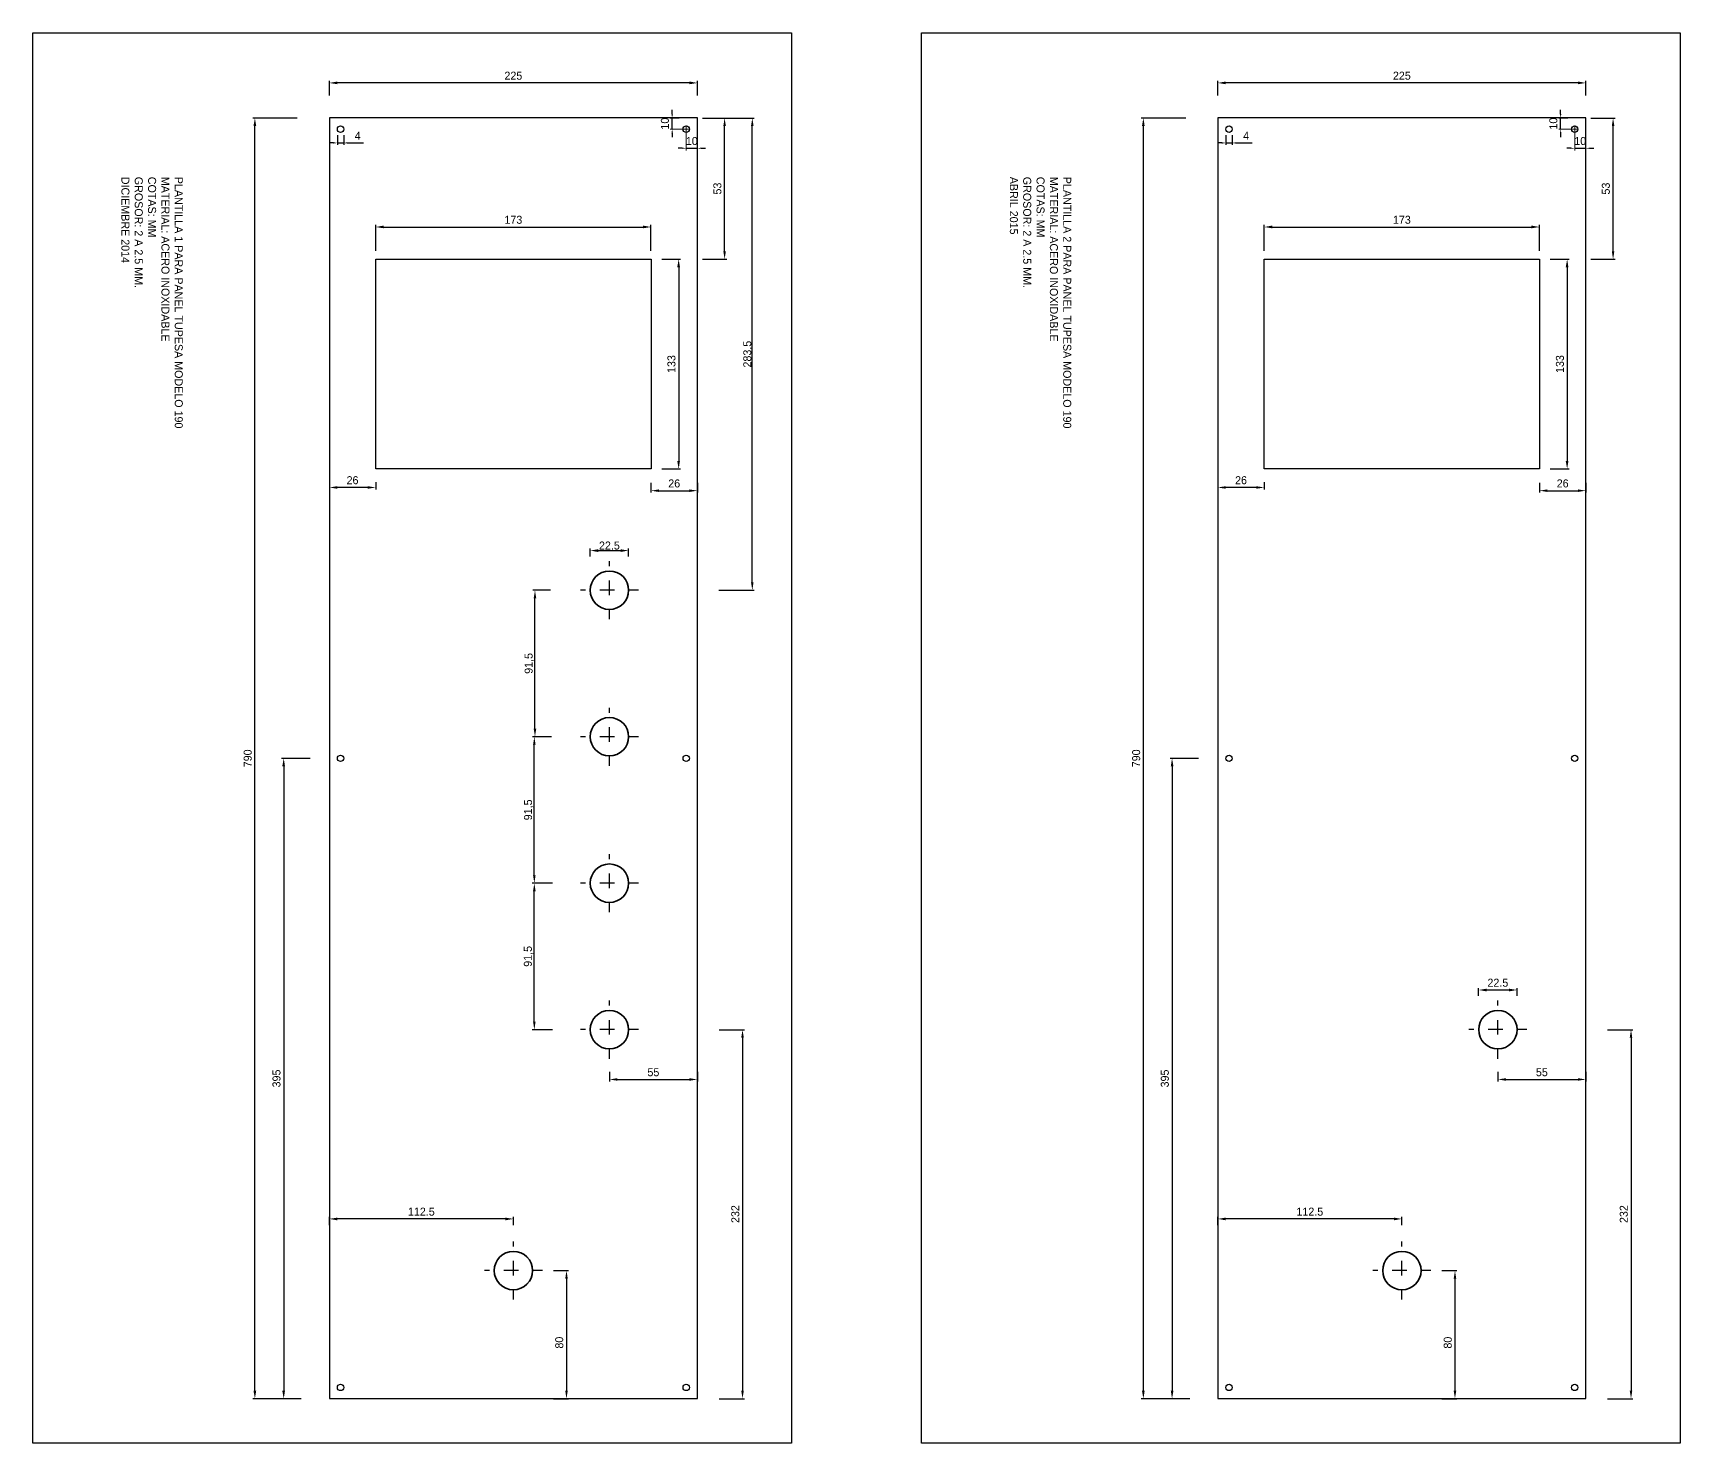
# Model space of a CAD drawing. Header units: millimetres. Extents: x 484 to 5511, y 1144 to 4084.
# Drawn here: x 484 to 1514, y 3203 to 4084 of the extents above; entities that cross this region are included whole.
import ezdxf

# ---------------------------------------------------------------- set-up
doc = ezdxf.new("R2010")
doc.units = ezdxf.units.MM
doc.linetypes.add('ACAD_ISO03W100', pattern=[30, 12, -18])
doc.dimstyles.new('ISO-25', dxfattribs={"dimtxt": 2.5, "dimasz": 2.5, "dimexe": 1.25, "dimexo": 0.625, "dimtad": 1, "dimtxsty": 'Standard', "dimcen": 2.5, "dimadec": 0, "dimazin": 0, "dimtfac": 1, "dimtmove": 0, "dimatfit": 3, "dimfxl": 1, "dimarcsym": 0})

# ---------------------------------------------------------------- blocks, each defined once
blk = doc.blocks.new('*D41')
at = {"color": 0, "lineweight": -2, "transparency": 16777216}
for p, q in [((698.7, 3948.1), (698.7, 3964.2)), ((703.7, 3962.9), (865.7, 3962.9)), ((870.7, 3948.1), (870.7, 3964.2))]:
    blk.add_line(p, q, dxfattribs=at)
at = {"color": 0, "transparency": 16777216}
for points in [[(703.7, 3963.8), (703.7, 3962.1), (698.7, 3962.9)], [(865.7, 3963.8), (865.7, 3962.1), (870.7, 3962.9)]]:
    blk.add_solid(points, dxfattribs=at)
at = {"layer": 'Defpoints', "color": 0, "transparency": 16777216}
for p in [(870.7, 3962.9), (698.7, 3947.4), (870.7, 3947.4)]:
    blk.add_point(p, dxfattribs=at)
at = {"color": 0, "lineweight": -3, "transparency": 16777216, "insert": (784.7, 3967.4), "char_height": 5, "attachment_point": 5}
blk.add_mtext('173', dxfattribs=at)
blk = doc.blocks.new('*D42')
at = {"color": 0, "lineweight": -2, "transparency": 16777216}
for p, q in [((877.4, 3942.8), (889.2, 3942.8)), ((888, 3937.8), (888, 3816.8)), ((877.4, 3811.8), (889.2, 3811.8))]:
    blk.add_line(p, q, dxfattribs=at)
at = {"color": 0, "transparency": 16777216}
for points in [[(887.1, 3937.8), (888.8, 3937.8), (888, 3942.8)], [(887.1, 3816.8), (888.8, 3816.8), (888, 3811.8)]]:
    blk.add_solid(points, dxfattribs=at)
at = {"layer": 'Defpoints', "color": 0, "transparency": 16777216}
for p in [(876.8, 3942.8), (876.8, 3811.8), (888, 3811.8)]:
    blk.add_point(p, dxfattribs=at)
at = {"color": 0, "lineweight": -3, "transparency": 16777216, "insert": (883.5, 3877.3), "char_height": 5, "attachment_point": 5, "rotation": 90}
blk.add_mtext('133', dxfattribs=at)
blk = doc.blocks.new('*D43')
at = {"color": 0, "lineweight": -2, "transparency": 16777216}
for p, q in [((669.7, 3803.6), (669.7, 3799)), ((693.7, 3800.2), (674.7, 3800.2)), ((698.7, 3803.6), (698.7, 3799))]:
    blk.add_line(p, q, dxfattribs=at)
at = {"color": 0, "transparency": 16777216}
for points in [[(674.7, 3801), (674.7, 3799.4), (669.7, 3800.2)], [(693.7, 3801), (693.7, 3799.4), (698.7, 3800.2)]]:
    blk.add_solid(points, dxfattribs=at)
at = {"layer": 'Defpoints', "color": 0, "transparency": 16777216}
for p in [(669.7, 3804.2), (669.7, 3800.2), (698.7, 3804.2)]:
    blk.add_point(p, dxfattribs=at)
at = {"color": 0, "lineweight": -3, "transparency": 16777216, "insert": (684.2, 3804.7), "char_height": 5, "attachment_point": 5}
blk.add_mtext('26', dxfattribs=at)
blk = doc.blocks.new('*D44')
at = {"color": 0, "lineweight": -2, "transparency": 16777216}
for p, q in [((870.7, 3803), (870.7, 3797)), ((875.7, 3798.2), (894.7, 3798.2)), ((899.7, 3803), (899.7, 3797))]:
    blk.add_line(p, q, dxfattribs=at)
at = {"color": 0, "transparency": 16777216}
for points in [[(875.7, 3799), (875.7, 3797.4), (870.7, 3798.2)], [(894.7, 3799), (894.7, 3797.4), (899.7, 3798.2)]]:
    blk.add_solid(points, dxfattribs=at)
at = {"layer": 'Defpoints', "color": 0, "transparency": 16777216}
for p in [(870.7, 3803.6), (899.7, 3803.6), (899.7, 3798.2)]:
    blk.add_point(p, dxfattribs=at)
at = {"color": 0, "lineweight": -3, "transparency": 16777216, "insert": (885.2, 3802.7), "char_height": 5, "attachment_point": 5}
blk.add_mtext('26', dxfattribs=at)
blk = doc.blocks.new('*D45')
at = {"color": 0, "lineweight": -2, "transparency": 16777216}
for p, q in [((902.8, 4031), (918, 4031)), ((916.7, 3947.8), (916.7, 4026)), ((902.8, 3942.8), (918, 3942.8))]:
    blk.add_line(p, q, dxfattribs=at)
at = {"color": 0, "transparency": 16777216}
for points in [[(915.9, 4026), (917.5, 4026), (916.7, 4031)], [(915.9, 3947.8), (917.5, 3947.8), (916.7, 3942.8)]]:
    blk.add_solid(points, dxfattribs=at)
at = {"layer": 'Defpoints', "color": 0, "transparency": 16777216}
for p in [(902.2, 4031), (916.7, 4031), (902.2, 3942.8)]:
    blk.add_point(p, dxfattribs=at)
at = {"color": 0, "lineweight": -3, "transparency": 16777216, "insert": (912.2, 3986.9), "char_height": 5, "attachment_point": 5, "rotation": 90}
blk.add_mtext('53', dxfattribs=at)
blk = doc.blocks.new('*D46')
at = {"color": 0, "lineweight": -2, "transparency": 16777216}
for p, q in [((649.7, 4031), (621.9, 4031)), ((623.2, 3236), (623.2, 4026)), ((649.7, 3231), (621.9, 3231))]:
    blk.add_line(p, q, dxfattribs=at)
at = {"color": 0, "transparency": 16777216}
for points in [[(622.3, 4026), (624, 4026), (623.2, 4031)], [(622.3, 3236), (624, 3236), (623.2, 3231)]]:
    blk.add_solid(points, dxfattribs=at)
at = {"layer": 'Defpoints', "color": 0, "transparency": 16777216}
for p in [(623.2, 4031), (650.3, 4031), (650.3, 3231)]:
    blk.add_point(p, dxfattribs=at)
at = {"color": 0, "lineweight": -3, "transparency": 16777216, "insert": (618.7, 3631), "char_height": 5, "attachment_point": 5, "rotation": 90}
blk.add_mtext('790', dxfattribs=at)
blk = doc.blocks.new('*D47')
at = {"color": 0, "lineweight": -2, "transparency": 16777216}
for p, q in [((669.7, 4045), (669.7, 4054.2)), ((894.7, 4052.9), (674.7, 4052.9)), ((899.7, 4045), (899.7, 4054.2))]:
    blk.add_line(p, q, dxfattribs=at)
at = {"color": 0, "transparency": 16777216}
for points in [[(674.7, 4053.8), (674.7, 4052.1), (669.7, 4052.9)], [(894.7, 4053.8), (894.7, 4052.1), (899.7, 4052.9)]]:
    blk.add_solid(points, dxfattribs=at)
at = {"layer": 'Defpoints', "color": 0, "transparency": 16777216}
for p in [(669.7, 4052.9), (669.7, 4044.3), (899.7, 4044.3)]:
    blk.add_point(p, dxfattribs=at)
at = {"color": 0, "lineweight": -3, "transparency": 16777216, "insert": (784.7, 4057.4), "char_height": 5, "attachment_point": 5}
blk.add_mtext('225', dxfattribs=at)
blk = doc.blocks.new('*D48')
at = {"color": 0, "lineweight": -2, "transparency": 16777216}
for p, q in [((809.7, 3311), (819.2, 3311)), ((817.9, 3306), (817.9, 3236)), ((809.7, 3231), (819.2, 3231))]:
    blk.add_line(p, q, dxfattribs=at)
at = {"color": 0, "transparency": 16777216}
for points in [[(817.1, 3306), (818.7, 3306), (817.9, 3311)], [(817.1, 3236), (818.7, 3236), (817.9, 3231)]]:
    blk.add_solid(points, dxfattribs=at)
at = {"layer": 'Defpoints', "color": 0, "transparency": 16777216}
for p in [(809.1, 3311), (809.1, 3231), (817.9, 3231)]:
    blk.add_point(p, dxfattribs=at)
at = {"color": 0, "lineweight": -3, "transparency": 16777216, "insert": (813.4, 3266), "char_height": 5, "attachment_point": 5, "rotation": 90}
blk.add_mtext('80', dxfattribs=at)
blk = doc.blocks.new('*D49')
at = {"color": 0, "lineweight": -2, "transparency": 16777216}
for p, q in [((669.7, 3339.3), (669.7, 3344.5)), ((779.7, 3343.3), (674.7, 3343.3)), ((784.7, 3339.3), (784.7, 3344.5))]:
    blk.add_line(p, q, dxfattribs=at)
at = {"color": 0, "transparency": 16777216}
for points in [[(674.7, 3344.1), (674.7, 3342.4), (669.7, 3343.3)], [(779.7, 3344.1), (779.7, 3342.4), (784.7, 3343.3)]]:
    blk.add_solid(points, dxfattribs=at)
at = {"layer": 'Defpoints', "color": 0, "transparency": 16777216}
for p in [(669.7, 3343.3), (669.7, 3338.7), (784.7, 3338.7)]:
    blk.add_point(p, dxfattribs=at)
at = {"color": 0, "lineweight": -3, "transparency": 16777216, "insert": (727.2, 3347.8), "char_height": 5, "attachment_point": 5}
blk.add_mtext('112.5', dxfattribs=at)
blk = doc.blocks.new('*D50')
at = {"color": 0, "lineweight": -2, "transparency": 16777216}
for p, q in [((844.7, 3435.2), (844.7, 3429.1)), ((849.7, 3430.4), (894.7, 3430.4)), ((899.7, 3435.2), (899.7, 3429.1))]:
    blk.add_line(p, q, dxfattribs=at)
at = {"color": 0, "transparency": 16777216}
for points in [[(849.7, 3431.2), (849.7, 3429.6), (844.7, 3430.4)], [(894.7, 3431.2), (894.7, 3429.6), (899.7, 3430.4)]]:
    blk.add_solid(points, dxfattribs=at)
at = {"layer": 'Defpoints', "color": 0, "transparency": 16777216}
for p in [(844.7, 3435.8), (899.7, 3435.8), (899.7, 3430.4)]:
    blk.add_point(p, dxfattribs=at)
at = {"color": 0, "lineweight": -3, "transparency": 16777216, "insert": (872.2, 3434.9), "char_height": 5, "attachment_point": 5}
blk.add_mtext('55', dxfattribs=at)
blk = doc.blocks.new('*D51')
at = {"color": 0, "lineweight": -2, "transparency": 16777216}
for p, q in [((913.3, 3461.5), (929.2, 3461.5)), ((927.9, 3456.5), (927.9, 3236)), ((913.3, 3231), (929.2, 3231))]:
    blk.add_line(p, q, dxfattribs=at)
at = {"color": 0, "transparency": 16777216}
for points in [[(927.1, 3456.5), (928.7, 3456.5), (927.9, 3461.5)], [(927.1, 3236), (928.7, 3236), (927.9, 3231)]]:
    blk.add_solid(points, dxfattribs=at)
at = {"layer": 'Defpoints', "color": 0, "transparency": 16777216}
for p in [(912.7, 3461.5), (912.7, 3231), (927.9, 3231)]:
    blk.add_point(p, dxfattribs=at)
at = {"color": 0, "transparency": 16777216, "insert": (923.4, 3346.3), "char_height": 5, "attachment_point": 5, "rotation": 90}
blk.add_mtext('232', dxfattribs=at)
blk = doc.blocks.new('*D52')
at = {"color": 0, "lineweight": -2, "transparency": 16777216}
for p, q in [((672.2, 4015.4), (669.7, 4015.4)), ((674.7, 4020.3), (674.7, 4014.2)), ((674.7, 4015.4), (678.7, 4015.4)), ((678.7, 4020.3), (678.7, 4014.2)), ((681.2, 4015.4), (691.1, 4015.4))]:
    blk.add_line(p, q, dxfattribs=at)
at = {"color": 0, "transparency": 16777216}
for points in [[(672.2, 4015.9), (672.2, 4015), (674.7, 4015.4)], [(681.2, 4015.9), (681.2, 4015), (678.7, 4015.4)]]:
    blk.add_solid(points, dxfattribs=at)
at = {"layer": 'Defpoints', "color": 0, "transparency": 16777216}
for p in [(674.7, 4020.9), (678.7, 4020.9), (678.7, 4015.4)]:
    blk.add_point(p, dxfattribs=at)
at = {"color": 0, "transparency": 16777216, "insert": (687.4, 4019.9), "char_height": 5, "attachment_point": 5}
blk.add_mtext('4', dxfattribs=at)
blk = doc.blocks.new('*D53')
at = {"color": 0, "lineweight": 13, "transparency": 16777216}
for p, q in [((892.7, 4026.4), (892.7, 4010.8)), ((899.7, 4020.1), (899.7, 4010.8))]:
    blk.add_line(p, q, dxfattribs=at)
at = {"color": 0, "lineweight": -2, "transparency": 16777216}
for p, q in [((890.2, 4012.1), (887.7, 4012.1)), ((892.7, 4012.1), (899.7, 4012.1)), ((902.2, 4012.1), (904.7, 4012.1))]:
    blk.add_line(p, q, dxfattribs=at)
at = {"color": 0, "transparency": 16777216}
for points in [[(890.2, 4012.5), (890.2, 4011.7), (892.7, 4012.1)], [(902.2, 4012.5), (902.2, 4011.7), (899.7, 4012.1)]]:
    blk.add_solid(points, dxfattribs=at)
at = {"layer": 'Defpoints', "color": 0, "transparency": 16777216}
for p in [(892.7, 4027.1), (899.7, 4020.8), (899.7, 4012.1)]:
    blk.add_point(p, dxfattribs=at)
at = {"color": 0, "transparency": 16777216, "insert": (896.2, 4016.6), "char_height": 5, "attachment_point": 5}
blk.add_mtext('10', dxfattribs=at)
blk = doc.blocks.new('*D54')
at = {"color": 0, "lineweight": -2, "transparency": 16777216}
for p, q in [((883.9, 4033.5), (883.9, 4036)), ((883.9, 4024), (883.9, 4031)), ((883.9, 4021.5), (883.9, 4019))]:
    blk.add_line(p, q, dxfattribs=at)
at = {"color": 0, "lineweight": 13, "transparency": 16777216}
for p, q in [((888.4, 4031), (882.7, 4031)), ((894.9, 4024), (882.7, 4024))]:
    blk.add_line(p, q, dxfattribs=at)
at = {"color": 0, "transparency": 16777216}
for points in [[(883.5, 4033.5), (884.4, 4033.5), (883.9, 4031)], [(883.5, 4021.5), (884.4, 4021.5), (883.9, 4024)]]:
    blk.add_solid(points, dxfattribs=at)
at = {"layer": 'Defpoints', "color": 0, "transparency": 16777216}
for p in [(883.9, 4031), (889, 4031), (895.6, 4024)]:
    blk.add_point(p, dxfattribs=at)
at = {"color": 0, "transparency": 16777216, "insert": (879.4, 4027.5), "char_height": 5, "attachment_point": 5, "rotation": 90}
blk.add_mtext('10', dxfattribs=at)
blk = doc.blocks.new('*D55')
at = {"color": 0, "lineweight": -2, "transparency": 16777216}
for p, q in [((657.7, 3631), (639.9, 3631)), ((641.2, 3626), (641.2, 3236)), ((652.2, 3231), (639.9, 3231))]:
    blk.add_line(p, q, dxfattribs=at)
at = {"color": 0, "transparency": 16777216}
for points in [[(640.3, 3626), (642, 3626), (641.2, 3631)], [(640.3, 3236), (642, 3236), (641.2, 3231)]]:
    blk.add_solid(points, dxfattribs=at)
at = {"layer": 'Defpoints', "color": 0, "transparency": 16777216}
for p in [(658.3, 3631), (641.2, 3231), (652.8, 3231)]:
    blk.add_point(p, dxfattribs=at)
at = {"color": 0, "transparency": 16777216, "insert": (636.7, 3431), "char_height": 5, "attachment_point": 5, "rotation": 90}
blk.add_mtext('395', dxfattribs=at)
blk = doc.blocks.new('*D56')
at = {"color": 0, "lineweight": -2, "transparency": 16777216}
for p, q in [((1253.9, 3948.1), (1253.9, 3964.2)), ((1258.9, 3962.9), (1420.9, 3962.9)), ((1425.9, 3948.1), (1425.9, 3964.2))]:
    blk.add_line(p, q, dxfattribs=at)
at = {"color": 0, "transparency": 16777216}
for points in [[(1258.9, 3963.8), (1258.9, 3962.1), (1253.9, 3962.9)], [(1420.9, 3963.8), (1420.9, 3962.1), (1425.9, 3962.9)]]:
    blk.add_solid(points, dxfattribs=at)
at = {"layer": 'Defpoints', "color": 0, "transparency": 16777216}
for p in [(1425.9, 3962.9), (1253.9, 3947.4), (1425.9, 3947.4)]:
    blk.add_point(p, dxfattribs=at)
at = {"color": 0, "lineweight": -3, "transparency": 16777216, "insert": (1339.9, 3967.4), "char_height": 5, "attachment_point": 5}
blk.add_mtext('173', dxfattribs=at)
blk = doc.blocks.new('*D57')
at = {"color": 0, "lineweight": -2, "transparency": 16777216}
for p, q in [((1432.6, 3942.8), (1444.4, 3942.8)), ((1443.2, 3937.8), (1443.2, 3816.8)), ((1432.6, 3811.8), (1444.4, 3811.8))]:
    blk.add_line(p, q, dxfattribs=at)
at = {"color": 0, "transparency": 16777216}
for points in [[(1442.3, 3937.8), (1444, 3937.8), (1443.2, 3942.8)], [(1442.3, 3816.8), (1444, 3816.8), (1443.2, 3811.8)]]:
    blk.add_solid(points, dxfattribs=at)
at = {"layer": 'Defpoints', "color": 0, "transparency": 16777216}
for p in [(1432, 3942.8), (1432, 3811.8), (1443.2, 3811.8)]:
    blk.add_point(p, dxfattribs=at)
at = {"color": 0, "lineweight": -3, "transparency": 16777216, "insert": (1438.7, 3877.3), "char_height": 5, "attachment_point": 5, "rotation": 90}
blk.add_mtext('133', dxfattribs=at)
blk = doc.blocks.new('*D58')
at = {"color": 0, "lineweight": -2, "transparency": 16777216}
for p, q in [((1224.9, 3803.6), (1224.9, 3799)), ((1248.9, 3800.2), (1229.9, 3800.2)), ((1253.9, 3803.6), (1253.9, 3799))]:
    blk.add_line(p, q, dxfattribs=at)
at = {"color": 0, "transparency": 16777216}
for points in [[(1229.9, 3801), (1229.9, 3799.4), (1224.9, 3800.2)], [(1248.9, 3801), (1248.9, 3799.4), (1253.9, 3800.2)]]:
    blk.add_solid(points, dxfattribs=at)
at = {"layer": 'Defpoints', "color": 0, "transparency": 16777216}
for p in [(1224.9, 3804.2), (1224.9, 3800.2), (1253.9, 3804.2)]:
    blk.add_point(p, dxfattribs=at)
at = {"color": 0, "lineweight": -3, "transparency": 16777216, "insert": (1239.4, 3804.7), "char_height": 5, "attachment_point": 5}
blk.add_mtext('26', dxfattribs=at)
blk = doc.blocks.new('*D59')
at = {"color": 0, "lineweight": -2, "transparency": 16777216}
for p, q in [((1425.9, 3803), (1425.9, 3797)), ((1430.9, 3798.2), (1449.9, 3798.2)), ((1454.9, 3803), (1454.9, 3797))]:
    blk.add_line(p, q, dxfattribs=at)
at = {"color": 0, "transparency": 16777216}
for points in [[(1430.9, 3799), (1430.9, 3797.4), (1425.9, 3798.2)], [(1449.9, 3799), (1449.9, 3797.4), (1454.9, 3798.2)]]:
    blk.add_solid(points, dxfattribs=at)
at = {"layer": 'Defpoints', "color": 0, "transparency": 16777216}
for p in [(1425.9, 3803.6), (1454.9, 3803.6), (1454.9, 3798.2)]:
    blk.add_point(p, dxfattribs=at)
at = {"color": 0, "lineweight": -3, "transparency": 16777216, "insert": (1440.4, 3802.7), "char_height": 5, "attachment_point": 5}
blk.add_mtext('26', dxfattribs=at)
blk = doc.blocks.new('*D60')
at = {"color": 0, "lineweight": -2, "transparency": 16777216}
for p, q in [((1458, 4031), (1473.1, 4031)), ((1471.9, 3947.8), (1471.9, 4026)), ((1458, 3942.8), (1473.1, 3942.8))]:
    blk.add_line(p, q, dxfattribs=at)
at = {"color": 0, "transparency": 16777216}
for points in [[(1471.1, 4026), (1472.7, 4026), (1471.9, 4031)], [(1471.1, 3947.8), (1472.7, 3947.8), (1471.9, 3942.8)]]:
    blk.add_solid(points, dxfattribs=at)
at = {"layer": 'Defpoints', "color": 0, "transparency": 16777216}
for p in [(1457.4, 4031), (1471.9, 4031), (1457.4, 3942.8)]:
    blk.add_point(p, dxfattribs=at)
at = {"color": 0, "lineweight": -3, "transparency": 16777216, "insert": (1467.4, 3986.9), "char_height": 5, "attachment_point": 5, "rotation": 90}
blk.add_mtext('53', dxfattribs=at)
blk = doc.blocks.new('*D61')
at = {"color": 0, "lineweight": -2, "transparency": 16777216}
for p, q in [((1204.9, 4031), (1177.1, 4031)), ((1178.4, 3236), (1178.4, 4026)), ((1204.9, 3231), (1177.1, 3231))]:
    blk.add_line(p, q, dxfattribs=at)
at = {"color": 0, "transparency": 16777216}
for points in [[(1177.5, 4026), (1179.2, 4026), (1178.4, 4031)], [(1177.5, 3236), (1179.2, 3236), (1178.4, 3231)]]:
    blk.add_solid(points, dxfattribs=at)
at = {"layer": 'Defpoints', "color": 0, "transparency": 16777216}
for p in [(1178.4, 4031), (1205.5, 4031), (1205.5, 3231)]:
    blk.add_point(p, dxfattribs=at)
at = {"color": 0, "lineweight": -3, "transparency": 16777216, "insert": (1173.9, 3631), "char_height": 5, "attachment_point": 5, "rotation": 90}
blk.add_mtext('790', dxfattribs=at)
blk = doc.blocks.new('*D62')
at = {"color": 0, "lineweight": -2, "transparency": 16777216}
for p, q in [((1224.9, 4045), (1224.9, 4054.2)), ((1449.9, 4052.9), (1229.9, 4052.9)), ((1454.9, 4045), (1454.9, 4054.2))]:
    blk.add_line(p, q, dxfattribs=at)
at = {"color": 0, "transparency": 16777216}
for points in [[(1229.9, 4053.8), (1229.9, 4052.1), (1224.9, 4052.9)], [(1449.9, 4053.8), (1449.9, 4052.1), (1454.9, 4052.9)]]:
    blk.add_solid(points, dxfattribs=at)
at = {"layer": 'Defpoints', "color": 0, "transparency": 16777216}
for p in [(1224.9, 4052.9), (1224.9, 4044.3), (1454.9, 4044.3)]:
    blk.add_point(p, dxfattribs=at)
at = {"color": 0, "lineweight": -3, "transparency": 16777216, "insert": (1339.9, 4057.4), "char_height": 5, "attachment_point": 5}
blk.add_mtext('225', dxfattribs=at)
blk = doc.blocks.new('*D63')
at = {"color": 0, "lineweight": -2, "transparency": 16777216}
for p, q in [((1364.9, 3311), (1374.3, 3311)), ((1373.1, 3306), (1373.1, 3236)), ((1364.9, 3231), (1374.3, 3231))]:
    blk.add_line(p, q, dxfattribs=at)
at = {"color": 0, "transparency": 16777216}
for points in [[(1372.3, 3306), (1373.9, 3306), (1373.1, 3311)], [(1372.3, 3236), (1373.9, 3236), (1373.1, 3231)]]:
    blk.add_solid(points, dxfattribs=at)
at = {"layer": 'Defpoints', "color": 0, "transparency": 16777216}
for p in [(1364.2, 3311), (1364.2, 3231), (1373.1, 3231)]:
    blk.add_point(p, dxfattribs=at)
at = {"color": 0, "lineweight": -3, "transparency": 16777216, "insert": (1368.6, 3266), "char_height": 5, "attachment_point": 5, "rotation": 90}
blk.add_mtext('80', dxfattribs=at)
blk = doc.blocks.new('*D64')
at = {"color": 0, "lineweight": -2, "transparency": 16777216}
for p, q in [((1224.9, 3339.3), (1224.9, 3344.5)), ((1334.9, 3343.3), (1229.9, 3343.3)), ((1339.9, 3339.3), (1339.9, 3344.5))]:
    blk.add_line(p, q, dxfattribs=at)
at = {"color": 0, "transparency": 16777216}
for points in [[(1229.9, 3344.1), (1229.9, 3342.4), (1224.9, 3343.3)], [(1334.9, 3344.1), (1334.9, 3342.4), (1339.9, 3343.3)]]:
    blk.add_solid(points, dxfattribs=at)
at = {"layer": 'Defpoints', "color": 0, "transparency": 16777216}
for p in [(1224.9, 3343.3), (1224.9, 3338.7), (1339.9, 3338.7)]:
    blk.add_point(p, dxfattribs=at)
at = {"color": 0, "lineweight": -3, "transparency": 16777216, "insert": (1282.4, 3347.8), "char_height": 5, "attachment_point": 5}
blk.add_mtext('112.5', dxfattribs=at)
blk = doc.blocks.new('*D65')
at = {"color": 0, "lineweight": -2, "transparency": 16777216}
for p, q in [((1399.9, 3435.2), (1399.9, 3429.1)), ((1404.9, 3430.4), (1449.9, 3430.4)), ((1454.9, 3435.2), (1454.9, 3429.1))]:
    blk.add_line(p, q, dxfattribs=at)
at = {"color": 0, "transparency": 16777216}
for points in [[(1404.9, 3431.2), (1404.9, 3429.6), (1399.9, 3430.4)], [(1449.9, 3431.2), (1449.9, 3429.6), (1454.9, 3430.4)]]:
    blk.add_solid(points, dxfattribs=at)
at = {"layer": 'Defpoints', "color": 0, "transparency": 16777216}
for p in [(1399.9, 3435.8), (1454.9, 3435.8), (1454.9, 3430.4)]:
    blk.add_point(p, dxfattribs=at)
at = {"color": 0, "lineweight": -3, "transparency": 16777216, "insert": (1427.4, 3434.9), "char_height": 5, "attachment_point": 5}
blk.add_mtext('55', dxfattribs=at)
blk = doc.blocks.new('*D66')
at = {"color": 0, "lineweight": -2, "transparency": 16777216}
for p, q in [((1468.5, 3461.5), (1484.3, 3461.5)), ((1483.1, 3456.5), (1483.1, 3236)), ((1468.5, 3231), (1484.3, 3231))]:
    blk.add_line(p, q, dxfattribs=at)
at = {"color": 0, "transparency": 16777216}
for points in [[(1482.3, 3456.5), (1483.9, 3456.5), (1483.1, 3461.5)], [(1482.3, 3236), (1483.9, 3236), (1483.1, 3231)]]:
    blk.add_solid(points, dxfattribs=at)
at = {"layer": 'Defpoints', "color": 0, "transparency": 16777216}
for p in [(1467.9, 3461.5), (1467.9, 3231), (1483.1, 3231)]:
    blk.add_point(p, dxfattribs=at)
at = {"color": 0, "transparency": 16777216, "insert": (1478.6, 3346.3), "char_height": 5, "attachment_point": 5, "rotation": 90}
blk.add_mtext('232', dxfattribs=at)
blk = doc.blocks.new('*D67')
at = {"color": 0, "lineweight": -2, "transparency": 16777216}
for p, q in [((1227.4, 4015.4), (1224.9, 4015.4)), ((1229.9, 4020.3), (1229.9, 4014.2)), ((1229.9, 4015.4), (1233.9, 4015.4)), ((1233.9, 4020.3), (1233.9, 4014.2)), ((1236.4, 4015.4), (1246.3, 4015.4))]:
    blk.add_line(p, q, dxfattribs=at)
at = {"color": 0, "transparency": 16777216}
for points in [[(1227.4, 4015.9), (1227.4, 4015), (1229.9, 4015.4)], [(1236.4, 4015.9), (1236.4, 4015), (1233.9, 4015.4)]]:
    blk.add_solid(points, dxfattribs=at)
at = {"layer": 'Defpoints', "color": 0, "transparency": 16777216}
for p in [(1229.9, 4020.9), (1233.9, 4020.9), (1233.9, 4015.4)]:
    blk.add_point(p, dxfattribs=at)
at = {"color": 0, "transparency": 16777216, "insert": (1242.6, 4019.9), "char_height": 5, "attachment_point": 5}
blk.add_mtext('4', dxfattribs=at)
blk = doc.blocks.new('*D68')
at = {"color": 0, "lineweight": 13, "transparency": 16777216}
for p, q in [((1447.9, 4026.4), (1447.9, 4010.8)), ((1454.9, 4020.1), (1454.9, 4010.8))]:
    blk.add_line(p, q, dxfattribs=at)
at = {"color": 0, "lineweight": -2, "transparency": 16777216}
for p, q in [((1445.4, 4012.1), (1442.9, 4012.1)), ((1447.9, 4012.1), (1454.9, 4012.1)), ((1457.4, 4012.1), (1459.9, 4012.1))]:
    blk.add_line(p, q, dxfattribs=at)
at = {"color": 0, "transparency": 16777216}
for points in [[(1445.4, 4012.5), (1445.4, 4011.7), (1447.9, 4012.1)], [(1457.4, 4012.5), (1457.4, 4011.7), (1454.9, 4012.1)]]:
    blk.add_solid(points, dxfattribs=at)
at = {"layer": 'Defpoints', "color": 0, "transparency": 16777216}
for p in [(1447.9, 4027.1), (1454.9, 4020.8), (1454.9, 4012.1)]:
    blk.add_point(p, dxfattribs=at)
at = {"color": 0, "transparency": 16777216, "insert": (1451.4, 4016.6), "char_height": 5, "attachment_point": 5}
blk.add_mtext('10', dxfattribs=at)
blk = doc.blocks.new('*D69')
at = {"color": 0, "lineweight": -2, "transparency": 16777216}
for p, q in [((1439.1, 4033.5), (1439.1, 4036)), ((1439.1, 4024), (1439.1, 4031)), ((1439.1, 4021.5), (1439.1, 4019))]:
    blk.add_line(p, q, dxfattribs=at)
at = {"color": 0, "lineweight": 13, "transparency": 16777216}
for p, q in [((1443.6, 4031), (1437.9, 4031)), ((1450.1, 4024), (1437.9, 4024))]:
    blk.add_line(p, q, dxfattribs=at)
at = {"color": 0, "transparency": 16777216}
for points in [[(1438.7, 4033.5), (1439.6, 4033.5), (1439.1, 4031)], [(1438.7, 4021.5), (1439.6, 4021.5), (1439.1, 4024)]]:
    blk.add_solid(points, dxfattribs=at)
at = {"layer": 'Defpoints', "color": 0, "transparency": 16777216}
for p in [(1439.1, 4031), (1444.2, 4031), (1450.8, 4024)]:
    blk.add_point(p, dxfattribs=at)
at = {"color": 0, "transparency": 16777216, "insert": (1434.6, 4027.5), "char_height": 5, "attachment_point": 5, "rotation": 90}
blk.add_mtext('10', dxfattribs=at)
blk = doc.blocks.new('*D70')
at = {"color": 0, "lineweight": -2, "transparency": 16777216}
for p, q in [((1212.8, 3631), (1195.1, 3631)), ((1196.3, 3626), (1196.3, 3236)), ((1207.4, 3231), (1195.1, 3231))]:
    blk.add_line(p, q, dxfattribs=at)
at = {"color": 0, "transparency": 16777216}
for points in [[(1195.5, 3626), (1197.2, 3626), (1196.3, 3631)], [(1195.5, 3236), (1197.2, 3236), (1196.3, 3231)]]:
    blk.add_solid(points, dxfattribs=at)
at = {"layer": 'Defpoints', "color": 0, "transparency": 16777216}
for p in [(1213.5, 3631), (1196.3, 3231), (1208, 3231)]:
    blk.add_point(p, dxfattribs=at)
at = {"color": 0, "transparency": 16777216, "insert": (1191.8, 3431), "char_height": 5, "attachment_point": 5, "rotation": 90}
blk.add_mtext('395', dxfattribs=at)
blk = doc.blocks.new('*D71')
at = {"color": 0, "lineweight": -2, "transparency": 16777216}
for p, q in [((1387.9, 3482.6), (1387.9, 3487.5)), ((1392.9, 3486.3), (1406.9, 3486.3)), ((1411.9, 3482.6), (1411.9, 3487.5))]:
    blk.add_line(p, q, dxfattribs=at)
at = {"color": 0, "transparency": 16777216}
for points in [[(1392.9, 3487.1), (1392.9, 3485.4), (1387.9, 3486.3)], [(1406.9, 3487.1), (1406.9, 3485.4), (1411.9, 3486.3)]]:
    blk.add_solid(points, dxfattribs=at)
at = {"layer": 'Defpoints', "color": 0, "transparency": 16777216}
for p in [(1387.9, 3482), (1411.9, 3486.3), (1411.9, 3482)]:
    blk.add_point(p, dxfattribs=at)
at = {"color": 0, "lineweight": -3, "transparency": 16777216, "insert": (1399.9, 3490.8), "char_height": 5, "attachment_point": 5}
blk.add_mtext('22.5', dxfattribs=at)
blk = doc.blocks.new('*D72')
at = {"color": 0, "lineweight": -2, "transparency": 16777216}
for p, q in [((832.7, 3757.1), (832.7, 3762)), ((837.7, 3760.8), (851.7, 3760.8)), ((856.7, 3757.1), (856.7, 3762))]:
    blk.add_line(p, q, dxfattribs=at)
at = {"color": 0, "transparency": 16777216}
for points in [[(837.7, 3761.6), (837.7, 3759.9), (832.7, 3760.8)], [(851.7, 3761.6), (851.7, 3759.9), (856.7, 3760.8)]]:
    blk.add_solid(points, dxfattribs=at)
at = {"layer": 'Defpoints', "color": 0, "transparency": 16777216}
for p in [(856.7, 3760.8), (832.7, 3756.5), (856.7, 3756.5)]:
    blk.add_point(p, dxfattribs=at)
at = {"color": 0, "lineweight": -3, "transparency": 16777216, "insert": (844.7, 3763.9), "char_height": 5, "attachment_point": 5}
blk.add_mtext('22.5', dxfattribs=at)
blk = doc.blocks.new('*D73')
at = {"color": 0, "lineweight": -2, "transparency": 16777216}
for p, q in [((809.2, 3553), (796.5, 3553)), ((797.8, 3466.5), (797.8, 3548)), ((809.2, 3461.5), (796.5, 3461.5))]:
    blk.add_line(p, q, dxfattribs=at)
at = {"color": 0, "transparency": 16777216}
for points in [[(797, 3548), (798.6, 3548), (797.8, 3553)], [(797, 3466.5), (798.6, 3466.5), (797.8, 3461.5)]]:
    blk.add_solid(points, dxfattribs=at)
at = {"layer": 'Defpoints', "color": 0, "transparency": 16777216}
for p in [(797.8, 3553), (809.9, 3553), (809.9, 3461.5)]:
    blk.add_point(p, dxfattribs=at)
at = {"color": 0, "transparency": 16777216, "insert": (794.2, 3507.3), "char_height": 5, "attachment_point": 5, "rotation": 90}
blk.add_mtext('91,5', dxfattribs=at)
blk = doc.blocks.new('*D74')
at = {"color": 0, "lineweight": -2, "transparency": 16777216}
for p, q in [((808.6, 3644.5), (796.6, 3644.5)), ((797.8, 3558), (797.8, 3639.5)), ((808.6, 3553), (796.6, 3553))]:
    blk.add_line(p, q, dxfattribs=at)
at = {"color": 0, "transparency": 16777216}
for points in [[(797, 3639.5), (798.6, 3639.5), (797.8, 3644.5)], [(797, 3558), (798.6, 3558), (797.8, 3553)]]:
    blk.add_solid(points, dxfattribs=at)
at = {"layer": 'Defpoints', "color": 0, "transparency": 16777216}
for p in [(797.8, 3644.5), (809.2, 3644.5), (809.2, 3553)]:
    blk.add_point(p, dxfattribs=at)
at = {"color": 0, "transparency": 16777216, "insert": (794.3, 3598.8), "char_height": 5, "attachment_point": 5, "rotation": 90}
blk.add_mtext('91,5', dxfattribs=at)
blk = doc.blocks.new('*D75')
at = {"color": 0, "lineweight": -2, "transparency": 16777216}
for p, q in [((808, 3736), (796.9, 3736)), ((798.2, 3649.5), (798.2, 3731)), ((808, 3644.5), (796.9, 3644.5))]:
    blk.add_line(p, q, dxfattribs=at)
at = {"color": 0, "transparency": 16777216}
for points in [[(797.4, 3731), (799, 3731), (798.2, 3736)], [(797.4, 3649.5), (799, 3649.5), (798.2, 3644.5)]]:
    blk.add_solid(points, dxfattribs=at)
at = {"layer": 'Defpoints', "color": 0, "transparency": 16777216}
for p in [(798.2, 3736), (808.6, 3736), (808.6, 3644.5)]:
    blk.add_point(p, dxfattribs=at)
at = {"color": 0, "transparency": 16777216, "insert": (794.7, 3690.3), "char_height": 5, "attachment_point": 5, "rotation": 90}
blk.add_mtext('91,5', dxfattribs=at)
blk = doc.blocks.new('*D76')
at = {"color": 0, "lineweight": -2, "transparency": 16777216}
for p, q in [((913.1, 4031), (935.2, 4031)), ((934, 3741), (934, 4026)), ((913.1, 3736), (935.2, 3736))]:
    blk.add_line(p, q, dxfattribs=at)
at = {"color": 0, "transparency": 16777216}
for points in [[(933.2, 4026), (934.8, 4026), (934, 4031)], [(933.2, 3741), (934.8, 3741), (934, 3736)]]:
    blk.add_solid(points, dxfattribs=at)
at = {"layer": 'Defpoints', "color": 0, "transparency": 16777216}
for p in [(912.5, 4031), (934, 4031), (912.5, 3736)]:
    blk.add_point(p, dxfattribs=at)
at = {"color": 0, "transparency": 16777216, "insert": (930.9, 3883.5), "char_height": 5, "attachment_point": 5, "rotation": 90}
blk.add_mtext('283.5', dxfattribs=at)

msp = doc.modelspace()

# ---------------------------------------------------------------- linework, layer by layer
at = {"lineweight": 25}
for p, q in [((669.73, 4031.012), (669.73, 3231.012)), ((899.73, 4031.012), (669.73, 4031.012)), ((899.73, 3231.012), (899.73, 4031.012)), ((1224.92, 4031.012), (1224.92, 3231.012)), ((1454.92, 4031.012), (1224.92, 4031.012)), ((1454.92, 3231.012), (1454.92, 4031.012)), ((698.73, 3942.762), (870.73, 3942.762)), ((698.73, 3811.762), (698.73, 3942.762)), ((870.73, 3942.762), (870.73, 3811.762)), ((1253.92, 3942.762), (1425.92, 3942.762)), ((1253.92, 3811.762), (1253.92, 3942.762)), ((1425.92, 3942.762), (1425.92, 3811.762)), ((870.73, 3811.762), (698.73, 3811.762)), ((1425.92, 3811.762), (1253.92, 3811.762)), ((669.73, 3231.012), (899.73, 3231.012)), ((1224.92, 3231.012), (1454.92, 3231.012))]:
    msp.add_line(p, q, dxfattribs=at)
at = {"linetype": 'ACAD_ISO03W100', "lineweight": -3, "ltscale": 0.5}
for p, q in [((844.73, 3736.012), (844.73, 3754.139)), ((844.73, 3736.012), (826.603, 3736.012)), ((862.856, 3736.012), (844.73, 3736.012)), ((844.73, 3717.886), (844.73, 3736.012)), ((844.73, 3644.512), (844.73, 3662.639)), ((844.73, 3644.512), (826.603, 3644.512)), ((844.73, 3626.386), (844.73, 3644.512)), ((862.856, 3644.512), (844.73, 3644.512)), ((844.73, 3553.012), (844.73, 3571.139)), ((844.73, 3553.012), (826.603, 3553.012)), ((862.856, 3553.012), (844.73, 3553.012)), ((844.73, 3534.886), (844.73, 3553.012)), ((844.73, 3461.512), (844.73, 3479.639)), ((1399.92, 3461.512), (1399.92, 3479.639)), ((844.73, 3461.512), (826.603, 3461.512)), ((862.856, 3461.512), (844.73, 3461.512)), ((844.73, 3443.386), (844.73, 3461.512)), ((1399.92, 3461.512), (1381.793, 3461.512)), ((1418.046, 3461.512), (1399.92, 3461.512)), ((1399.92, 3443.386), (1399.92, 3461.512)), ((784.73, 3311.012), (784.73, 3329.139)), ((1339.92, 3311.012), (1339.92, 3329.139)), ((784.73, 3311.012), (766.603, 3311.012)), ((802.856, 3311.012), (784.73, 3311.012)), ((784.73, 3292.886), (784.73, 3311.012)), ((1339.92, 3311.012), (1321.793, 3311.012)), ((1358.046, 3311.012), (1339.92, 3311.012)), ((1339.92, 3292.886), (1339.92, 3311.012))]:
    msp.add_line(p, q, dxfattribs=at)
for points in [[(484.487, 4084.128), (958.56, 4084.128), (958.56, 3203.278), (484.487, 3203.278)], [(1039.677, 4084.128), (1513.75, 4084.128), (1513.75, 3203.278), (1039.677, 3203.278)]]:
    msp.add_lwpolyline(points, close=True)
for centre in [(676.73, 4024.012), (892.73, 4024.012), (1231.92, 4024.012), (1447.92, 4024.012), (676.73, 3631.012), (892.73, 3631.012), (1231.92, 3631.012), (1447.92, 3631.012), (676.73, 3238.012), (892.73, 3238.012), (1231.92, 3238.012), (1447.92, 3238.012)]:
    msp.add_circle(centre, 2)
at = {"lineweight": 35}
for centre in [(844.73, 3736.012), (844.73, 3644.512), (844.73, 3553.012), (844.73, 3461.512), (1399.92, 3461.512), (784.73, 3311.012), (1339.92, 3311.012)]:
    msp.add_circle(centre, 12, dxfattribs=at)

# ---------------------------------------------------------------- texts
at = {"char_height": 5, "width": 266.63863, "attachment_point": 1, "rotation": 270}
for s, insert in [('PLANTILLA 1 PARA PANEL TUPESA MODELO 190\\PMATERIAL: ACERO INOXIDABLE\\PCOTAS: MM\\PGROSOR: 2 A 2.5 MM.\\PDICIEMBRE 2014', (578.107, 3994.268)), ('PLANTILLA 2 PARA PANEL TUPESA MODELO 190\\PMATERIAL: ACERO INOXIDABLE\\PCOTAS: MM\\PGROSOR: 2 A 2.5 MM. \\PABRIL 2015', (1133.297, 3994.268))]:
    msp.add_mtext(s, dxfattribs=dict(at, insert=insert))

# ---------------------------------------------------------------- dimensions: what is measured, and where the dimension line sits
at = {"lineweight": -3}
for base, p1, p2, text, override, picture, middle in [((669.73, 4052.946), (899.73, 4044.338), (669.73, 4044.338), '225', {"dimtxt": 5, "dimasz": 5, "dimgap": 2}, '*D47', (784.73, 4057.446)), ((1224.92, 4052.946), (1454.92, 4044.338), (1224.92, 4044.338), '225', {"dimtxt": 5, "dimasz": 5, "dimgap": 2}, '*D62', (1339.92, 4057.446)), ((669.73, 3800.216), (698.73, 3804.232), (669.73, 3804.232), '26', {"dimtxt": 5, "dimasz": 5, "dimgap": 2}, '*D43', (684.23, 3804.716)), ((1224.92, 3800.216), (1253.92, 3804.232), (1224.92, 3804.232), '26', {"dimtxt": 5, "dimasz": 5, "dimgap": 2}, '*D58', (1239.42, 3804.716)), ((856.73, 3760.761), (832.73, 3756.503), (856.73, 3756.503), '22.5', {"dimtxt": 5, "dimasz": 5}, '*D72', (844.73, 3763.886)), ((1411.92, 3486.261), (1387.92, 3482.003), (1411.92, 3482.003), '22.5', {"dimtxt": 5, "dimasz": 5, "dimgap": 2}, '*D71', (1399.92, 3490.761)), ((669.73, 3343.258), (784.73, 3338.69), (669.73, 3338.69), '112.5', {"dimtxt": 5, "dimasz": 5, "dimgap": 2}, '*D49', (727.23, 3347.758)), ((1224.92, 3343.258), (1339.92, 3338.69), (1224.92, 3338.69), '112.5', {"dimtxt": 5, "dimasz": 5, "dimgap": 2}, '*D64', (1282.42, 3347.758))]:
    dim = msp.add_linear_dim(base=base, p1=p1, p2=p2, text=text, dimstyle='ISO-25', override=override, dxfattribs=at)
    dim.commit()
    dim.dimension.update_dxf_attribs({"geometry": picture, "text_midpoint": middle})
for base, p1, p2, text, override, picture, middle in [((883.949, 4031.012), (895.573, 4024.012), (888.991, 4031.012), '10', {"dimtxt": 5, "dimgap": 2, "dimlwe": 13}, '*D54', (883.949, 4027.512)), ((1439.139, 4031.012), (1450.763, 4024.012), (1444.181, 4031.012), '10', {"dimtxt": 5, "dimgap": 2, "dimlwe": 13}, '*D69', (1439.139, 4027.512)), ((927.908, 3231.012), (912.719, 3461.512), (912.719, 3231.012), '232', {"dimtxt": 5, "dimasz": 5, "dimgap": 2}, '*D51', (927.908, 3346.262)), ((1483.098, 3231.012), (1467.909, 3461.512), (1467.909, 3231.012), '232', {"dimtxt": 5, "dimasz": 5, "dimgap": 2}, '*D66', (1483.098, 3346.262))]:
    dim = msp.add_linear_dim(base=base, p1=p1, p2=p2, angle=90, text=text, dimstyle='ISO-25', override=override)
    dim.commit()
    dim.dimension.update_dxf_attribs({"geometry": picture, "text_midpoint": middle, "dimtype": 160})
for base, p1, p2, picture, middle in [((623.173, 4031.012), (650.304, 3231.012), (650.304, 4031.012), '*D46', (618.673, 3631.012)), ((1178.363, 4031.012), (1205.494, 3231.012), (1205.494, 4031.012), '*D61', (1173.863, 3631.012))]:
    dim = msp.add_linear_dim(base=base, p1=p1, p2=p2, angle=90, text='790', dimstyle='ISO-25', override={"dimtxt": 5, "dimasz": 5, "dimgap": 2}, dxfattribs=at)
    dim.commit()
    dim.dimension.update_dxf_attribs({"geometry": picture, "text_midpoint": middle})
for base, p1, p2, picture, middle in [((899.73, 4012.067), (892.73, 4027.059), (899.73, 4020.767), '*D53', (896.23, 4012.067)), ((1454.92, 4012.067), (1447.92, 4027.059), (1454.92, 4020.767), '*D68', (1451.42, 4012.067))]:
    dim = msp.add_linear_dim(base=base, p1=p1, p2=p2, text='10', dimstyle='ISO-25', override={"dimtxt": 5, "dimgap": 2, "dimlwe": 13})
    dim.commit()
    dim.dimension.update_dxf_attribs({"geometry": picture, "text_midpoint": middle, "dimtype": 160})
for base, p1, p2, text, picture, middle in [((916.701, 4031.012), (902.181, 3942.762), (902.181, 4031.012), '53', '*D45', (916.701, 3986.887)), ((1471.891, 4031.012), (1457.371, 3942.762), (1457.371, 4031.012), '53', '*D60', (1471.891, 3986.887)), ((887.961, 3811.762), (876.823, 3942.762), (876.823, 3811.762), '133', '*D42', (887.961, 3877.262)), ((1443.151, 3811.762), (1432.013, 3942.762), (1432.013, 3811.762), '133', '*D57', (1443.151, 3877.262))]:
    dim = msp.add_linear_dim(base=base, p1=p1, p2=p2, angle=90, text=text, dimstyle='ISO-25', override={"dimtxt": 5, "dimasz": 5, "dimgap": 2}, dxfattribs=at)
    dim.commit()
    dim.dimension.update_dxf_attribs({"geometry": picture, "text_midpoint": middle, "dimtype": 160})
for base, p1, p2, text, override, picture, middle in [((933.985, 4031.012), (912.508, 3736.012), (912.508, 4031.012), '283.5', {"dimtxt": 5, "dimasz": 5}, '*D76', (930.86, 3883.512)), ((641.155, 3231.012), (658.282, 3631.012), (652.803, 3231.012), '395', {"dimtxt": 5, "dimasz": 5, "dimgap": 2}, '*D55', (636.655, 3431.012)), ((1196.345, 3231.012), (1213.472, 3631.012), (1207.993, 3231.012), '395', {"dimtxt": 5, "dimasz": 5, "dimgap": 2}, '*D70', (1191.845, 3431.012))]:
    dim = msp.add_linear_dim(base=base, p1=p1, p2=p2, angle=90, text=text, dimstyle='ISO-25', override=override)
    dim.commit()
    dim.dimension.update_dxf_attribs({"geometry": picture, "text_midpoint": middle})
for base, p1, p2, picture, middle in [((678.73, 4015.437), (674.73, 4020.896), (678.73, 4020.896), '*D52', (687.396, 4019.937)), ((1233.92, 4015.437), (1229.92, 4020.896), (1233.92, 4020.896), '*D67', (1242.586, 4019.937))]:
    dim = msp.add_linear_dim(base=base, p1=p1, p2=p2, dimstyle='ISO-25', override={"dimtxt": 5, "dimgap": 2})
    dim.commit()
    dim.dimension.update_dxf_attribs({"geometry": picture, "text_midpoint": middle})
for base, p1, p2, text, picture, middle in [((870.73, 3962.942), (698.73, 3947.44), (870.73, 3947.44), '173', '*D41', (784.73, 3962.942)), ((1425.92, 3962.942), (1253.92, 3947.44), (1425.92, 3947.44), '173', '*D56', (1339.92, 3962.942)), ((899.73, 3798.201), (870.73, 3803.607), (899.73, 3803.607), '26', '*D44', (885.23, 3798.201)), ((1454.92, 3798.201), (1425.92, 3803.607), (1454.92, 3803.607), '26', '*D59', (1440.42, 3798.201)), ((899.73, 3430.387), (844.73, 3435.84), (899.73, 3435.84), '55', '*D50', (872.23, 3430.387)), ((1454.92, 3430.387), (1399.92, 3435.84), (1454.92, 3435.84), '55', '*D65', (1427.42, 3430.387))]:
    dim = msp.add_linear_dim(base=base, p1=p1, p2=p2, text=text, dimstyle='ISO-25', override={"dimtxt": 5, "dimasz": 5, "dimgap": 2}, dxfattribs=at)
    dim.commit()
    dim.dimension.update_dxf_attribs({"geometry": picture, "text_midpoint": middle, "dimtype": 160})
for base, p1, p2, picture, middle in [((798.2, 3736.012), (808.624, 3644.512), (808.624, 3736.012), '*D75', (794.658, 3690.262)), ((797.806, 3644.512), (809.249, 3553.012), (809.249, 3644.512), '*D74', (794.264, 3598.762)), ((797.789, 3553.012), (809.874, 3461.512), (809.874, 3553.012), '*D73', (794.247, 3507.262))]:
    dim = msp.add_linear_dim(base=base, p1=p1, p2=p2, angle=90, dimstyle='ISO-25', override={"dimtxt": 5, "dimasz": 5})
    dim.commit()
    dim.dimension.update_dxf_attribs({"geometry": picture, "text_midpoint": middle})
for base, p1, p2, picture, middle in [((817.906, 3231.012), (809.052, 3311.012), (809.052, 3231.012), '*D48', (817.906, 3265.95)), ((1373.096, 3231.012), (1364.242, 3311.012), (1364.242, 3231.012), '*D63', (1373.096, 3265.95))]:
    dim = msp.add_linear_dim(base=base, p1=p1, p2=p2, angle=90, dimstyle='ISO-25', override={"dimtxt": 5, "dimasz": 5, "dimgap": 2}, dxfattribs=at)
    dim.commit()
    dim.dimension.update_dxf_attribs({"geometry": picture, "text_midpoint": middle, "dimtype": 160})

doc.saveas('drawing.dxf')
